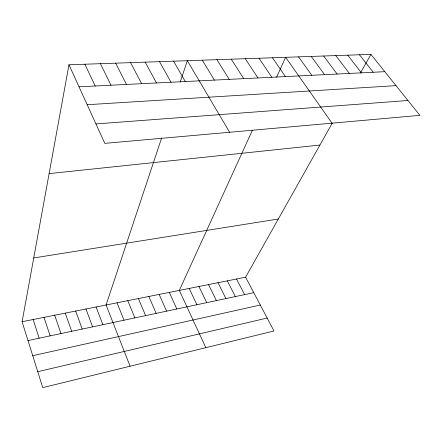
<?xml version="1.0" encoding="UTF-8"?>
<svg xmlns="http://www.w3.org/2000/svg" width="442" height="442" viewBox="0 0 442 442"><rect width="100%" height="100%" fill="white"/><g stroke="black" fill="none" stroke-linecap="round" stroke-linejoin="round"><path stroke-width="0.66" d="M332.224 123.18L245.597 277.2L273.985 330.975L42.747 387.623L22.1 321.721L68.974 64.77L370.921 54.377L419.9 115.362L104.798 143.357L68.974 64.77M161.634 137.959L106.08 304.991L130.086 366.23M180.253 81.98L187.331 60.698L229.63 132.263M252.365 130.274L179.325 290.405L205.817 347.677M276.57 77.212L285.648 57.311L332.025 123.169M360.412 73.057L370.921 54.377M37.752 371.683L267.161 318.047M32.741 355.688L260.288 305.03M28.006 340.572L253.763 292.67M22.1 321.721L245.597 277.2M33.736 257.951L278.333 219M49.117 173.612L319.92 145.053M95.942 123.931L407.955 100.489M87.184 104.715L396.032 85.643M79.013 86.792L384.822 71.681M359.44 54.769L373.247 72.25M347.732 55.173L361.44 72.836M335.798 55.587L349.407 73.433M323.632 56.001L337.124 74.035M311.223 56.432L324.594 74.654M298.56 56.869L311.809 75.289M272.465 57.764L285.433 76.593M259.012 58.228L271.83 77.262M245.277 58.703L257.935 77.952M231.249 59.184L243.735 78.648M216.923 59.676L229.227 79.367M202.287 60.178L214.403 80.101M173.568 61.167L185.286 81.538M159.523 61.653L171.037 82.245M145.197 62.145L156.496 82.963M130.578 62.648L141.65 83.693M236.52 279.012L244.614 294.615M227.315 280.841L235.337 296.582M115.655 63.162L126.489 84.444M217.983 282.703L225.928 298.577M100.422 63.687L111.003 85.207M208.519 284.587L216.387 300.604M198.928 286.499L206.707 302.654M84.864 64.223L95.179 85.991M189.193 288.438L196.894 304.737M169.314 292.4L176.828 308.997M159.159 294.422L166.573 311.168M148.849 296.471L156.17 313.378M138.396 298.554L145.611 315.616M127.782 300.671L134.893 317.892M117.014 302.814L124.009 320.201M96.085 306.986L102.859 324.688M85.952 309.002L92.61 326.865M75.676 311.046L82.223 329.069M65.261 313.124L71.687 331.301M54.697 315.229L61.002 333.572M43.985 317.362L50.161 335.87M33.122 319.527L39.161 338.202"/></g></svg>
